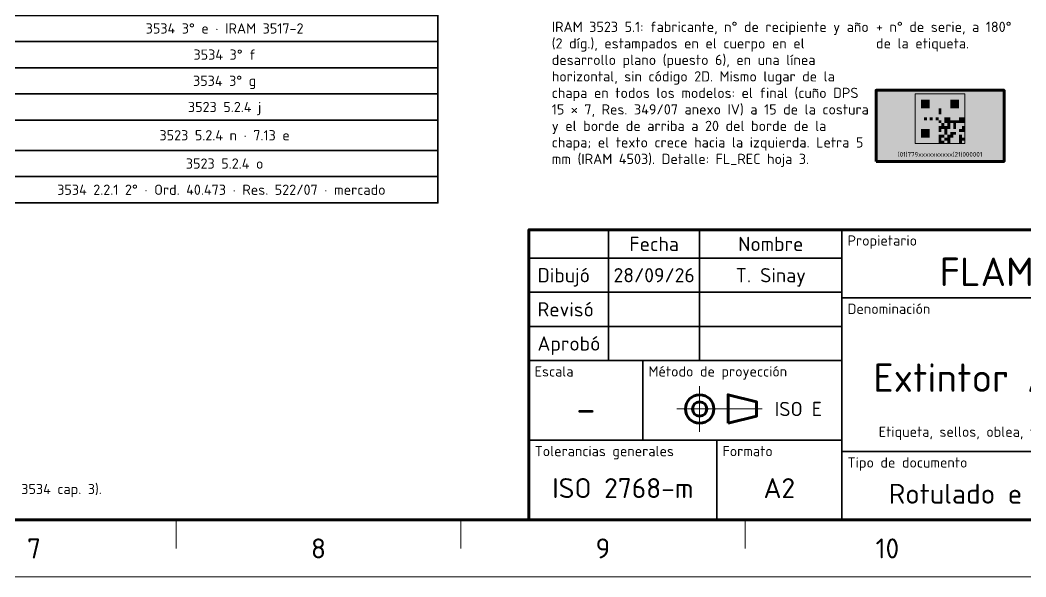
# Model space of a CAD drawing. Header units: millimetres. Extents: x 0 to 2208, y 0 to 420.
# Drawn here: x 1933.6 to 2110.3, y 0 to 97.8 of the extents above; entities that cross this region are included whole.
import ezdxf
from ezdxf.enums import TextEntityAlignment as Align

# ---------------------------------------------------------------- set-up
doc = ezdxf.new("R2010")
doc.units = ezdxf.units.MM
doc.linetypes.add('IRAM-F-TRAZO-PUNTO', pattern=[20, 15, -2, 1, -2])
for name, color, linetype, lineweight in [('01-VISIBLE', 7, 'CONTINUOUS', 70), ('03-EJE', 1, 'IRAM-F-TRAZO-PUNTO', 18), ('06-TEXTO', 7, 'CONTINUOUS', 25), ('07-RECUADRO', 7, 'CONTINUOUS', 70), ('08-FINA', 5, 'CONTINUOUS', 18), ('10-ROTULO', 7, 'CONTINUOUS', 35), ('11-TEXTO-ROTULO', 7, 'CONTINUOUS', 25), ('13-GRAFICA', 30, 'CONTINUOUS', 18)]:
    doc.layers.add(name, color=color, linetype=linetype, lineweight=lineweight)
doc.styles.add('ISO3098', font='isocpeur.ttf')

msp = doc.modelspace()

# ---------------------------------------------------------------- hatches: boundary and pattern name
at = {"layer": '13-GRAFICA', "true_color": 0xffffff}
h = msp.add_hatch(color=7, dxfattribs=at)
h.dxf.hatch_style = 1
h.paths.add_polyline_path([(2106.5, 73), (2106.5, 85.5), (2084, 85.5), (2084, 73)])
h = msp.add_hatch(color=7, dxfattribs=at)
h.dxf.hatch_style = 1
h.paths.add_polyline_path([(2099.625, 76.125), (2099.625, 84.875), (2090.875, 84.875), (2090.875, 76.125)])
at = {"layer": '13-GRAFICA', "true_color": 0x191919}
h = msp.add_hatch(color=7, dxfattribs=at)
h.dxf.hatch_style = 1
h.paths.add_polyline_path([(2090.875, 84.875), (2091.39, 84.875), (2091.39, 84.36), (2091.39, 81.787), (2091.39, 81.272), (2090.875, 81.272)])
h = msp.add_hatch(color=7, dxfattribs=at)
h.dxf.hatch_style = 1
h.paths.add_polyline_path([(2093.963, 84.875), (2093.963, 84.36), (2091.39, 84.36), (2091.39, 84.875)])
h = msp.add_hatch(color=7, dxfattribs=at)
h.dxf.hatch_style = 1
h.paths.add_polyline_path([(2094.478, 84.875), (2094.478, 81.272), (2093.963, 81.272), (2093.963, 81.787), (2093.963, 84.36), (2093.963, 84.875)])
h = msp.add_hatch(color=7, dxfattribs=at)
h.dxf.hatch_style = 1
h.paths.add_polyline_path([(2096.022, 84.875), (2096.537, 84.875), (2096.537, 84.36), (2096.537, 81.787), (2096.537, 81.272), (2096.022, 81.272)])
h = msp.add_hatch(color=7, dxfattribs=at)
h.dxf.hatch_style = 1
h.paths.add_polyline_path([(2099.11, 84.875), (2099.11, 84.36), (2096.537, 84.36), (2096.537, 84.875)])
h = msp.add_hatch(color=7, dxfattribs=at)
h.dxf.hatch_style = 1
h.paths.add_polyline_path([(2099.625, 84.875), (2099.625, 81.272), (2099.11, 81.272), (2099.11, 81.787), (2099.11, 84.36), (2099.11, 84.875)])
h = msp.add_hatch(color=7, dxfattribs=at)
h.dxf.hatch_style = 1
h.paths.add_polyline_path([(2093.449, 82.301), (2091.904, 82.301), (2091.904, 83.846), (2093.449, 83.846)])
h = msp.add_hatch(color=7, dxfattribs=at)
h.dxf.hatch_style = 1
h.paths.add_polyline_path([(2098.596, 82.301), (2097.051, 82.301), (2097.051, 83.846), (2098.596, 83.846)])
h = msp.add_hatch(color=7, dxfattribs=at)
h.dxf.hatch_style = 1
h.paths.add_polyline_path([(2091.39, 81.272), (2091.39, 81.787), (2093.963, 81.787), (2093.963, 81.272)])
h = msp.add_hatch(color=7, dxfattribs=at)
h.dxf.hatch_style = 1
h.paths.add_polyline_path([(2095.507, 81.787), (2095.507, 82.301), (2094.993, 82.301), (2094.993, 81.787)])
h = msp.add_hatch(color=7, dxfattribs=at)
h.dxf.hatch_style = 1
h.paths.add_polyline_path([(2095.507, 81.272), (2095.507, 81.787), (2094.993, 81.787), (2094.993, 81.272)])
h = msp.add_hatch(color=7, dxfattribs=at)
h.dxf.hatch_style = 1
h.paths.add_polyline_path([(2096.537, 81.272), (2096.537, 81.787), (2099.11, 81.787), (2099.11, 81.272)])
h = msp.add_hatch(color=7, dxfattribs=at)
h.dxf.hatch_style = 1
h.paths.add_polyline_path([(2090.875, 79.728), (2091.39, 79.728), (2091.39, 79.213), (2091.39, 76.64), (2091.39, 76.125), (2090.875, 76.125)])
h = msp.add_hatch(color=7, dxfattribs=at)
h.dxf.hatch_style = 1
h.paths.add_polyline_path([(2093.963, 79.728), (2093.963, 79.213), (2091.39, 79.213), (2091.39, 79.728)])
h = msp.add_hatch(color=7, dxfattribs=at)
h.dxf.hatch_style = 1
h.paths.add_polyline_path([(2092.934, 80.243), (2092.934, 80.757), (2092.419, 80.757), (2092.419, 80.243)])
h = msp.add_hatch(color=7, dxfattribs=at)
h.dxf.hatch_style = 1
h.paths.add_polyline_path([(2093.963, 80.243), (2093.963, 80.757), (2093.449, 80.757), (2093.449, 80.243)])
h = msp.add_hatch(color=7, dxfattribs=at)
h.dxf.hatch_style = 1
h.paths.add_polyline_path([(2094.478, 79.728), (2094.478, 76.125), (2093.963, 76.125), (2093.963, 76.64), (2093.963, 79.213), (2093.963, 79.728)])
h = msp.add_hatch(color=7, dxfattribs=at)
h.dxf.hatch_style = 1
h.paths.add_polyline_path([(2094.993, 80.243), (2094.993, 80.757), (2094.478, 80.757), (2094.478, 80.243)])
h = msp.add_hatch(color=7, dxfattribs=at)
h.dxf.hatch_style = 1
h.paths.add_polyline_path([(2095.507, 79.728), (2095.507, 80.243), (2094.993, 80.243), (2094.993, 79.728)])
h = msp.add_hatch(color=7, dxfattribs=at)
h.dxf.hatch_style = 1
h.paths.add_polyline_path([(2096.022, 79.213), (2096.022, 79.728), (2095.507, 79.728), (2095.507, 79.213)])
h = msp.add_hatch(color=7, dxfattribs=at)
h.dxf.hatch_style = 1
h.paths.add_polyline_path([(2096.537, 80.243), (2096.537, 80.757), (2096.022, 80.757), (2096.022, 80.243)])
h = msp.add_hatch(color=7, dxfattribs=at)
h.dxf.hatch_style = 1
h.paths.add_polyline_path([(2096.537, 79.728), (2096.537, 80.243), (2096.022, 80.243), (2096.022, 79.728)])
h = msp.add_hatch(color=7, dxfattribs=at)
h.dxf.hatch_style = 1
h.paths.add_polyline_path([(2097.051, 80.243), (2097.051, 80.757), (2096.537, 80.757), (2096.537, 80.243)])
h = msp.add_hatch(color=7, dxfattribs=at)
h.dxf.hatch_style = 1
h.paths.add_polyline_path([(2097.051, 79.728), (2097.051, 80.243), (2096.537, 80.243), (2096.537, 79.728)])
h = msp.add_hatch(color=7, dxfattribs=at)
h.dxf.hatch_style = 1
h.paths.add_polyline_path([(2097.051, 79.213), (2097.051, 79.728), (2096.537, 79.728), (2096.537, 79.213)])
h = msp.add_hatch(color=7, dxfattribs=at)
h.dxf.hatch_style = 1
h.paths.add_polyline_path([(2097.566, 79.728), (2097.566, 80.243), (2097.051, 80.243), (2097.051, 79.728)])
h = msp.add_hatch(color=7, dxfattribs=at)
h.dxf.hatch_style = 1
h.paths.add_polyline_path([(2098.081, 79.728), (2098.081, 80.243), (2097.566, 80.243), (2097.566, 79.728)])
h = msp.add_hatch(color=7, dxfattribs=at)
h.dxf.hatch_style = 1
h.paths.add_polyline_path([(2098.081, 79.213), (2098.081, 79.728), (2097.566, 79.728), (2097.566, 79.213)])
h = msp.add_hatch(color=7, dxfattribs=at)
h.dxf.hatch_style = 1
h.paths.add_polyline_path([(2098.596, 79.728), (2098.596, 80.243), (2098.081, 80.243), (2098.081, 79.728)])
h = msp.add_hatch(color=7, dxfattribs=at)
h.dxf.hatch_style = 1
h.paths.add_polyline_path([(2099.11, 80.243), (2099.11, 80.757), (2098.596, 80.757), (2098.596, 80.243)])
h = msp.add_hatch(color=7, dxfattribs=at)
h.dxf.hatch_style = 1
h.paths.add_polyline_path([(2099.11, 79.728), (2099.11, 80.243), (2098.596, 80.243), (2098.596, 79.728)])
h = msp.add_hatch(color=7, dxfattribs=at)
h.dxf.hatch_style = 1
h.paths.add_polyline_path([(2099.625, 80.243), (2099.625, 80.757), (2099.11, 80.757), (2099.11, 80.243)])
h = msp.add_hatch(color=7, dxfattribs=at)
h.dxf.hatch_style = 1
h.paths.add_polyline_path([(2099.625, 79.728), (2099.625, 80.243), (2099.11, 80.243), (2099.11, 79.728)])
h = msp.add_hatch(color=7, dxfattribs=at)
h.dxf.hatch_style = 1
h.paths.add_polyline_path([(2093.449, 77.154), (2091.904, 77.154), (2091.904, 78.699), (2093.449, 78.699)])
h = msp.add_hatch(color=7, dxfattribs=at)
h.dxf.hatch_style = 1
h.paths.add_polyline_path([(2095.507, 78.699), (2095.507, 79.213), (2094.993, 79.213), (2094.993, 78.699)])
h = msp.add_hatch(color=7, dxfattribs=at)
h.dxf.hatch_style = 1
h.paths.add_polyline_path([(2095.507, 78.184), (2095.507, 78.699), (2094.993, 78.699), (2094.993, 78.184)])
h = msp.add_hatch(color=7, dxfattribs=at)
h.dxf.hatch_style = 1
h.paths.add_polyline_path([(2096.022, 78.699), (2096.022, 79.213), (2095.507, 79.213), (2095.507, 78.699)])
h = msp.add_hatch(color=7, dxfattribs=at)
h.dxf.hatch_style = 1
h.paths.add_polyline_path([(2096.537, 78.699), (2096.537, 79.213), (2096.022, 79.213), (2096.022, 78.699)])
h = msp.add_hatch(color=7, dxfattribs=at)
h.dxf.hatch_style = 1
h.paths.add_polyline_path([(2096.537, 78.184), (2096.537, 78.699), (2096.022, 78.699), (2096.022, 78.184)])
h = msp.add_hatch(color=7, dxfattribs=at)
h.dxf.hatch_style = 1
h.paths.add_polyline_path([(2096.537, 77.669), (2096.537, 78.184), (2096.022, 78.184), (2096.022, 77.669)])
h = msp.add_hatch(color=7, dxfattribs=at)
h.dxf.hatch_style = 1
h.paths.add_polyline_path([(2097.051, 78.699), (2097.051, 79.213), (2096.537, 79.213), (2096.537, 78.699)])
h = msp.add_hatch(color=7, dxfattribs=at)
h.dxf.hatch_style = 1
h.paths.add_polyline_path([(2097.566, 77.669), (2097.566, 78.184), (2097.051, 78.184), (2097.051, 77.669)])
h = msp.add_hatch(color=7, dxfattribs=at)
h.dxf.hatch_style = 1
h.paths.add_polyline_path([(2098.081, 78.699), (2098.081, 79.213), (2097.566, 79.213), (2097.566, 78.699)])
h = msp.add_hatch(color=7, dxfattribs=at)
h.dxf.hatch_style = 1
h.paths.add_polyline_path([(2098.081, 77.669), (2098.081, 78.184), (2097.566, 78.184), (2097.566, 77.669)])
h = msp.add_hatch(color=7, dxfattribs=at)
h.dxf.hatch_style = 1
h.paths.add_polyline_path([(2099.11, 78.184), (2099.11, 78.699), (2098.596, 78.699), (2098.596, 78.184)])
h = msp.add_hatch(color=7, dxfattribs=at)
h.dxf.hatch_style = 1
h.paths.add_polyline_path([(2099.625, 78.699), (2099.625, 79.213), (2099.11, 79.213), (2099.11, 78.699)])
h = msp.add_hatch(color=7, dxfattribs=at)
h.dxf.hatch_style = 1
h.paths.add_polyline_path([(2099.625, 78.184), (2099.625, 78.699), (2099.11, 78.699), (2099.11, 78.184)])
h = msp.add_hatch(color=7, dxfattribs=at)
h.dxf.hatch_style = 1
h.paths.add_polyline_path([(2091.39, 76.125), (2091.39, 76.64), (2093.963, 76.64), (2093.963, 76.125)])
h = msp.add_hatch(color=7, dxfattribs=at)
h.dxf.hatch_style = 1
h.paths.add_polyline_path([(2095.507, 77.154), (2095.507, 77.669), (2094.993, 77.669), (2094.993, 77.154)])
h = msp.add_hatch(color=7, dxfattribs=at)
h.dxf.hatch_style = 1
h.paths.add_polyline_path([(2095.507, 76.64), (2095.507, 77.154), (2094.993, 77.154), (2094.993, 76.64)])
h = msp.add_hatch(color=7, dxfattribs=at)
h.dxf.hatch_style = 1
h.paths.add_polyline_path([(2095.507, 76.125), (2095.507, 76.64), (2094.993, 76.64), (2094.993, 76.125)])
h = msp.add_hatch(color=7, dxfattribs=at)
h.dxf.hatch_style = 1
h.paths.add_polyline_path([(2096.022, 77.154), (2096.022, 77.669), (2095.507, 77.669), (2095.507, 77.154)])
h = msp.add_hatch(color=7, dxfattribs=at)
h.dxf.hatch_style = 1
h.paths.add_polyline_path([(2096.022, 76.125), (2096.022, 76.64), (2095.507, 76.64), (2095.507, 76.125)])
h = msp.add_hatch(color=7, dxfattribs=at)
h.dxf.hatch_style = 1
h.paths.add_polyline_path([(2096.537, 76.64), (2096.537, 77.154), (2096.022, 77.154), (2096.022, 76.64)])
h = msp.add_hatch(color=7, dxfattribs=at)
h.dxf.hatch_style = 1
h.paths.add_polyline_path([(2097.051, 77.154), (2097.051, 77.669), (2096.537, 77.669), (2096.537, 77.154)])
h = msp.add_hatch(color=7, dxfattribs=at)
h.dxf.hatch_style = 1
h.paths.add_polyline_path([(2097.051, 76.64), (2097.051, 77.154), (2096.537, 77.154), (2096.537, 76.64)])
h = msp.add_hatch(color=7, dxfattribs=at)
h.dxf.hatch_style = 1
h.paths.add_polyline_path([(2097.051, 76.125), (2097.051, 76.64), (2096.537, 76.64), (2096.537, 76.125)])
h = msp.add_hatch(color=7, dxfattribs=at)
h.dxf.hatch_style = 1
h.paths.add_polyline_path([(2097.566, 77.154), (2097.566, 77.669), (2097.051, 77.669), (2097.051, 77.154)])
h = msp.add_hatch(color=7, dxfattribs=at)
h.dxf.hatch_style = 1
h.paths.add_polyline_path([(2099.11, 77.154), (2099.11, 77.669), (2098.596, 77.669), (2098.596, 77.154)])
h = msp.add_hatch(color=7, dxfattribs=at)
h.dxf.hatch_style = 1
h.paths.add_polyline_path([(2099.11, 76.64), (2099.11, 77.154), (2098.596, 77.154), (2098.596, 76.64)])
h = msp.add_hatch(color=7, dxfattribs=at)
h.dxf.hatch_style = 1
h.paths.add_polyline_path([(2099.11, 76.125), (2099.11, 76.64), (2098.596, 76.64), (2098.596, 76.125)])
h = msp.add_hatch(color=7, dxfattribs=at)
h.dxf.hatch_style = 1
h.paths.add_polyline_path([(2099.625, 76.64), (2099.625, 77.154), (2099.11, 77.154), (2099.11, 76.64)])

# ---------------------------------------------------------------- linework, layer by layer
at = {"layer": '01-VISIBLE'}
for points in [[(2084, 73), (2106.5, 73), (2106.5, 85.5), (2084, 85.5)], [(2058, 27), (2063, 28.25), (2063, 30.75), (2058, 32)]]:
    msp.add_lwpolyline(points, close=True, dxfattribs=at)
for radius in [2.5, 1.25]:
    msp.add_circle((2053, 29.5), radius, dxfattribs=at)
at = {"layer": '03-EJE'}
for p, q in [((2053, 25.5), (2053, 33.5)), ((2049, 29.5), (2064.5, 29.5))]:
    msp.add_line(p, q, dxfattribs=at)
at = {"layer": '07-RECUADRO'}
for points in [[(1639, 10), (2198, 10), (2198, 410), (1639, 410)], [(2023, 10), (2198, 10), (2198, 61), (2023, 61)]]:
    msp.add_lwpolyline(points, close=True, dxfattribs=at)
at = {"layer": '08-FINA'}
for p, q in [((1961, 10), (1961, 5)), ((2011, 10), (2011, 5)), ((2061, 10), (2061, 5))]:
    msp.add_line(p, q, dxfattribs=at)
for points in [[(1614, 0), (2208, 0), (2208, 420), (1614, 420)], [(2090.875, 76.125), (2099.625, 76.125), (2099.625, 84.875), (2090.875, 84.875)]]:
    msp.add_lwpolyline(points, close=True, dxfattribs=at)
at = {"layer": '10-ROTULO'}
for points in [[(1932, 94.06), (2007, 94.06), (2007, 98.66), (1932, 98.66)], [(1932, 89.46), (2007, 89.46), (2007, 94.06), (1932, 94.06)], [(1932, 84.86), (2007, 84.86), (2007, 89.46), (1932, 89.46)], [(1932, 80.26), (2007, 80.26), (2007, 84.86), (1932, 84.86)], [(1932, 74.92), (2007, 74.92), (2007, 80.26), (1932, 80.26)], [(1932, 70.32), (2007, 70.32), (2007, 74.92), (1932, 74.92)], [(1932, 65.72), (2007, 65.72), (2007, 70.32), (1932, 70.32)], [(2023, 56), (2037, 56), (2037, 61), (2023, 61)], [(2037, 56), (2053, 56), (2053, 61), (2037, 61)], [(2053, 56), (2078, 56), (2078, 61), (2053, 61)], [(2078, 49), (2148, 49), (2148, 61), (2078, 61)], [(2023, 50), (2037, 50), (2037, 56), (2023, 56)], [(2037, 50), (2053, 50), (2053, 56), (2037, 56)], [(2053, 50), (2078, 50), (2078, 56), (2053, 56)], [(2023, 44), (2037, 44), (2037, 50), (2023, 50)], [(2037, 44), (2053, 44), (2053, 50), (2037, 50)], [(2053, 44), (2078, 44), (2078, 50), (2053, 50)], [(2078, 22), (2148, 22), (2148, 49), (2078, 49)], [(2023, 38), (2037, 38), (2037, 44), (2023, 44)], [(2037, 38), (2053, 38), (2053, 44), (2037, 44)], [(2053, 38), (2078, 38), (2078, 44), (2053, 44)], [(2023, 24), (2043, 24), (2043, 38), (2023, 38)], [(2043, 24), (2078, 24), (2078, 38), (2043, 38)], [(2023, 10), (2056, 10), (2056, 24), (2023, 24)], [(2056, 10), (2078, 10), (2078, 24), (2056, 24)], [(2078, 10), (2148, 10), (2148, 22), (2078, 22)]]:
    msp.add_lwpolyline(points, close=True, dxfattribs=at)

# ---------------------------------------------------------------- texts
at = {"layer": '06-TEXTO', "style": 'ISO3098'}
for s, height, p in [('3534 3° e · IRAM 3517-2', 1.8, (1969.5, 96.36)), ('3534 3° f', 1.8, (1969.5, 91.76)), ('3534 3° g', 1.8, (1969.5, 87.16)), ('3523 5.2.4 j', 1.8, (1969.5, 82.56)), ('3523 5.2.4 n · 7.13 e', 1.8, (1969.5, 77.59)), ('3523 5.2.4 o', 1.8, (1969.5, 72.62)), ('3534 2.2.1 2° · Ord. 40.473 · Res. 522/07 · mercado ', 1.8, (1969.5, 68.02)), ('7', 3.5, (1936, 5)), ('8', 3.5, (1986, 5)), ('9', 3.5, (2036, 5)), ('10', 3.5, (2086, 5))]:
    msp.add_text(s, height=height, dxfattribs=at).set_placement(p, align=Align.MIDDLE_CENTER)
for s, p in [('IRAM 3523 5.1: fabricante, n° de recipiente y año', (2027, 95.2)), ('+ n° de serie, a 180°', (2084, 95.2)), ('(2 díg.), estampados en el cuerpo en el', (2027, 92.3)), ('de la etiqueta.', (2084, 92.3)), ('desarrollo plano (puesto 6), en una línea', (2027, 89.4)), ('horizontal, sin código 2D. Mismo lugar de la', (2027, 86.5)), ('chapa en todos los modelos: el final (cuño DPS', (2027, 83.6)), ('15 × 7, Res. 349/07 anexo IV) a 15 de la costura', (2027, 80.7)), ('y el borde de arriba a 20 del borde de la', (2027, 77.8)), ('chapa; el texto crece hacia la izquierda. Letra 5', (2027, 74.9)), ('mm (IRAM 4503). Detalle: FL_REC hoja 3.', (2027, 72)), ('Letra de instrucciones 6,5 mm (IRAM 3534 2.2.4.3: masa total ≥ 9 kg: 6,5-10 mm); mayúsculas IRAM 4503, color en contraste. Ubic.: C panel central ≤ 108°, I/D alas, P pie. Vinilo laminado ensayado a adherencia ≥ 0,35 N/mm y abrasión 100 pasadas (IRAM 3534 cap. 3).', (1645, 14))]:
    msp.add_text(s, height=1.8, dxfattribs=at).set_placement(p, align=Align.BOTTOM_LEFT)
at = {"layer": '11-TEXTO-ROTULO', "style": 'ISO3098'}
for s, height, p in [('Fecha', 2.5, (2045, 58.5)), ('Nombre', 2.5, (2065.5, 58.5)), ('FLAMA S.A.', 5, (2113, 53.6)), ('28/09/26', 2.5, (2045, 53)), ('T. Sinay', 2.5, (2065.5, 53)), ('Extintor ABC 10 kg', 5, (2113, 35)), ('-', 5, (2033, 29.6)), ('Etiqueta, sellos, oblea, tarjeta, precinto y marcado', 1.8, (2113, 25.5)), ('ISO 2768-m', 3.5, (2039.5, 15.6)), ('A2', 3.5, (2067, 15.6)), ('Rotulado e identificación', 3.5, (2113, 14.6))]:
    msp.add_text(s, height=height, dxfattribs=at).set_placement(p, align=Align.MIDDLE_CENTER)
for s, p in [('Propietario', (2079, 60)), ('Denominación', (2079, 48)), ('Escala', (2024, 37)), ('Método de proyección', (2044, 37)), ('Tolerancias generales', (2024, 23)), ('Formato', (2057, 23)), ('Tipo de documento', (2079, 21))]:
    msp.add_text(s, height=1.8, dxfattribs=at).set_placement(p, align=Align.TOP_LEFT)
for s, p in [('Dibujó', (2024.5, 53)), ('Revisó', (2024.5, 47)), ('Aprobó', (2024.5, 41))]:
    msp.add_text(s, height=2.5, dxfattribs=at).set_placement(p, align=Align.MIDDLE_LEFT)
msp.add_text('ISO E', height=2.5, dxfattribs=at).set_placement((2074.5, 29.5), align=Align.MIDDLE_RIGHT)
at = {"layer": '13-GRAFICA', "style": 'ISO3098'}
msp.add_text('(01)779xxxxxxxxxx(21)000001', height=0.8, dxfattribs=at).set_placement((2095.25, 73.6), align=Align.BOTTOM_CENTER)

doc.saveas('drawing.dxf')
